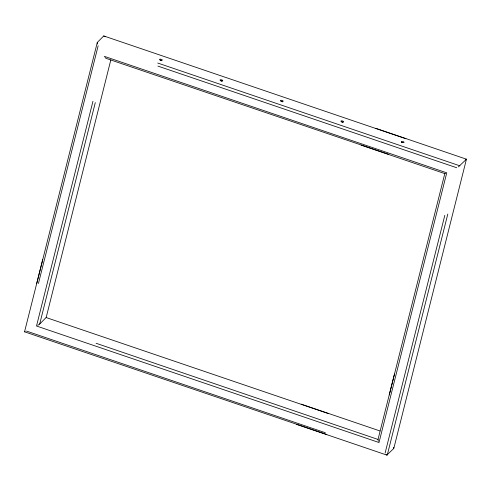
<?xml version="1.0" encoding="UTF-8"?>
<svg xmlns="http://www.w3.org/2000/svg" width="491" height="491" viewBox="0 0 491 491"><rect width="100%" height="100%" fill="white"/><g stroke="black" fill="none" stroke-linecap="round" stroke-linejoin="round"><path stroke-width="0.74" d="M394.482 374.062L378.021 439.445L378.377 441.231M296.404 424.322L386.847 455.083L393.721 448.529L393.733 447.289M36.739 283.491L97.279 42.472L103.73 35.935L105.123 36.782M38.433 283.528L98.157 45.767M92.965 101.269L36.512 326.006L379.009 442.52L446.749 172.838L104.252 56.324M37.739 325.349L39.667 324.078L95.297 102.607M39.667 324.078L46.197 317.432L110.831 59.896M389.253 394.93L444.803 173.569L445.668 173.354M385.104 453.076L444.821 215.316M387.27 455.065L447.81 214.045M393.831 448.308L466.45 159.194L375.916 128.366M25.127 331.707L24.55 331.806L42.699 259.69M97.279 42.472L97.378 44.067M378.021 439.445L96.076 343.27M24.55 331.806L326.834 434.504M458.391 166.879L466.37 159.305M465.591 159.409L466.401 159.152M103.73 35.935L405.928 138.744M157.715 63.038L459.92 165.841M157.924 66.101L456.771 167.762M388.473 154.266L105.995 58.337L105.025 57.465M361.069 145.115L444.852 173.611M301.179 404.142L379.948 430.945M46.111 317.542L328.166 413.496M26.489 331.081L325.337 432.743M386.141 454.519L386.847 455.083M281.779 101.582A1.412 0.528 14.1 0 1 282.528 101.901M401.46 142.593A1.412 0.528 14.1 0 1 402.227 142.611M341.785 122.05A1.412 0.528 14.1 0 1 342.963 122.468M220.907 80.929A1.412 0.528 14.1 0 1 222.085 81.34M160.465 60.362A1.412 0.528 14.1 0 1 161.3 60.602M160.054 59.988A1.412 0.528 14.1 0 0 162.294 60.154A1.412 0.528 14.1 0 0 160.483 59.159A1.412 0.528 14.1 0 0 160.054 59.988M280.932 101.109A1.412 0.528 14.1 0 0 283.178 101.275A1.412 0.528 14.1 0 0 281.361 100.281A1.412 0.528 14.1 0 0 280.932 101.109M401.81 142.237A1.412 0.528 14.1 0 0 404.056 142.402A1.412 0.528 14.1 0 0 402.246 141.408A1.412 0.528 14.1 0 0 401.81 142.237M341.374 121.67A1.412 0.528 14.1 0 0 343.614 121.842A1.412 0.528 14.1 0 0 341.804 120.841A1.412 0.528 14.1 0 0 341.374 121.67M220.49 80.549A1.412 0.528 14.1 0 0 222.736 80.714A1.412 0.528 14.1 0 0 220.919 79.72A1.412 0.528 14.1 0 0 220.49 80.549"/></g></svg>
